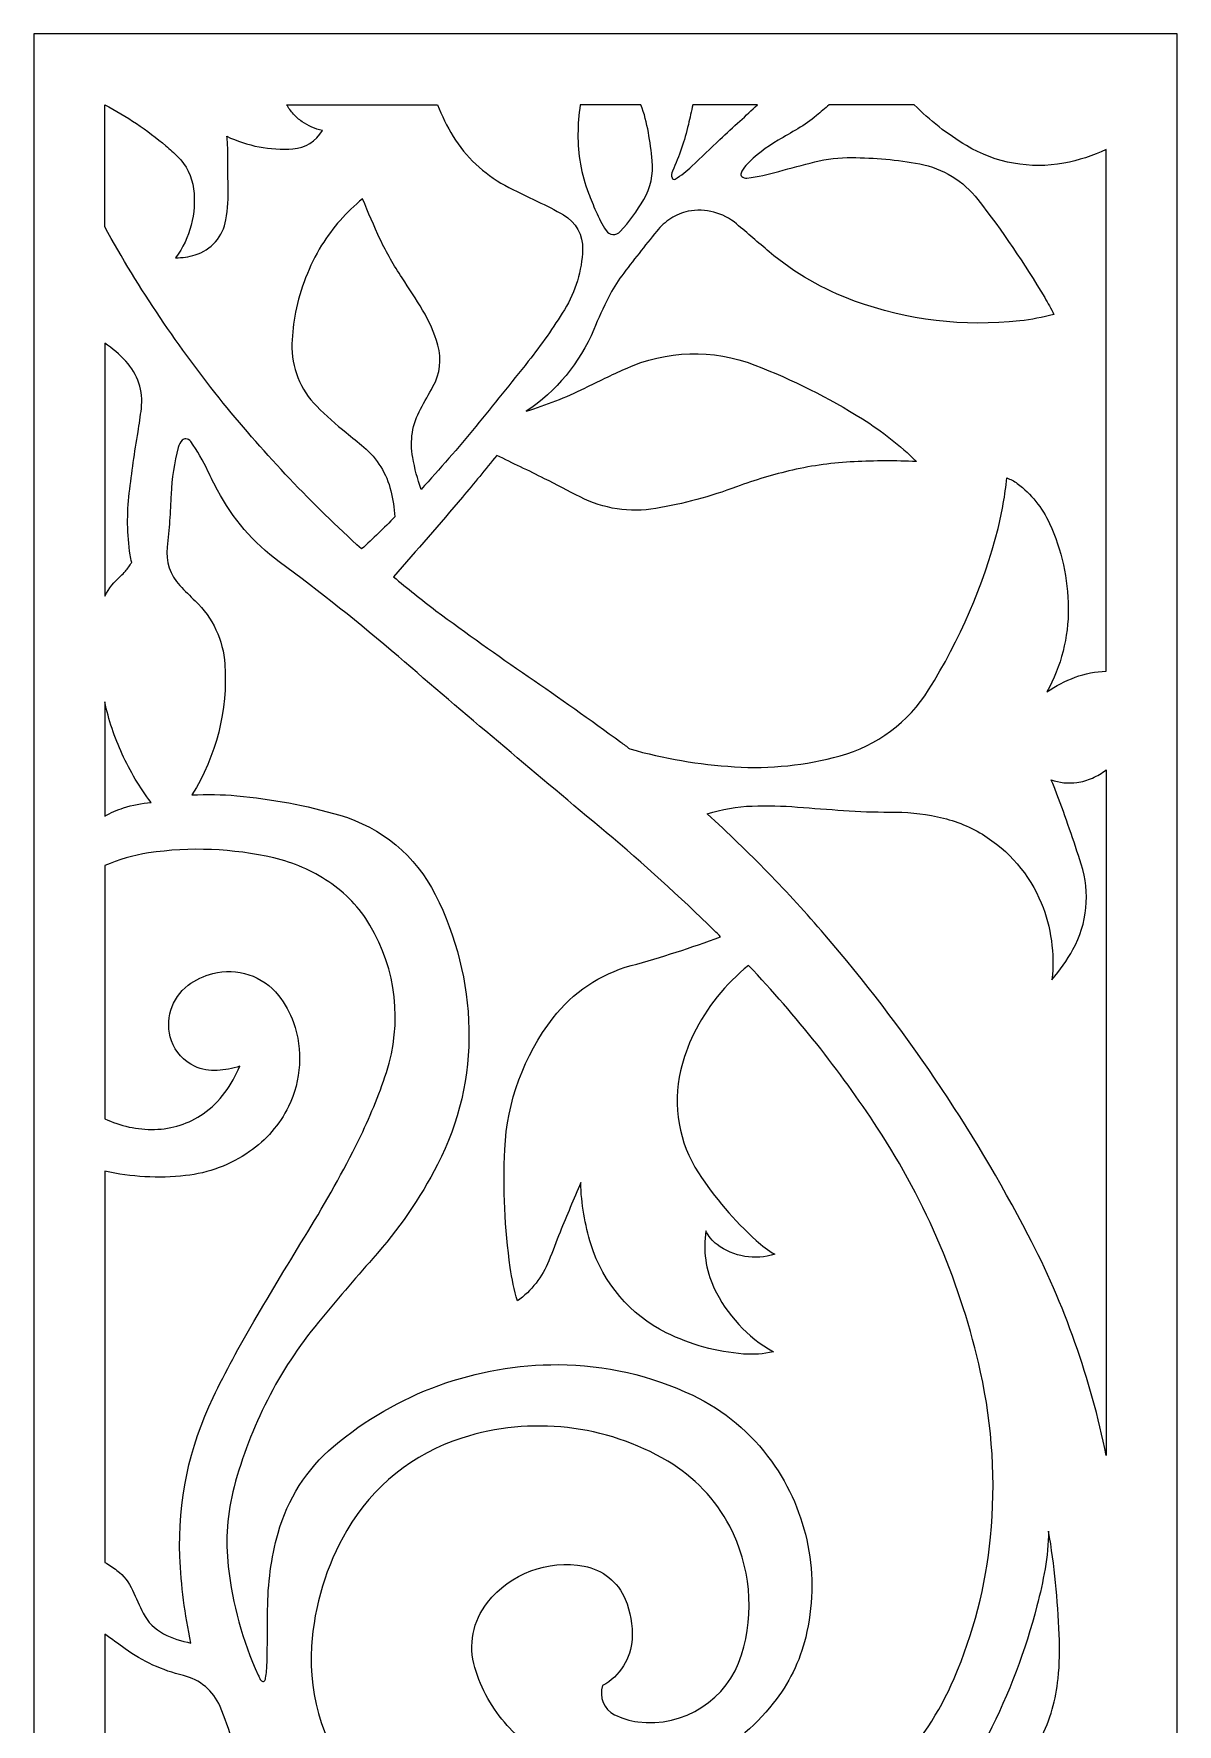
# Model space of a CAD drawing. Header units: centimetres. Extents: x 16.2 to 21.4, y -9 to 9.
# Drawn here: x 16.2 to 21.44, y 1.25 to 9 of the extents above; entities that cross this region are included whole.
import ezdxf

# ---------------------------------------------------------------- set-up
doc = ezdxf.new("R2010")
doc.units = ezdxf.units.CM
doc.header["$MEASUREMENT"] = 0
doc.layers.add('layer 1', color=7, linetype='Continuous')

msp = doc.modelspace()

# ---------------------------------------------------------------- linework, layer by layer
at = {"layer": 'layer 1', "color": 250}
for points, knots in [([(16.20135, 9.00077), (16.20135, 9.00077), (21.43971, 9.00077), (21.43971, 9.00077), (21.43971, 9.00077), (21.43971, 9.00077), (21.43971, -9.00021), (21.43971, -9.00021), (21.43971, -9.00021), (21.43971, -9.00021), (16.20134, -9.00021), (16.20134, -9.00021), (16.20134, -9.00021), (16.20134, -9.00021), (16.20134, 9.00077), (16.20134, 9.00077), (16.20134, 9.00077), (16.20134, 9.00077), (16.20135, 9.00077), (16.20135, 9.00077)], [0, 0, 0, 0, 0.1666667, 0.1666667, 0.1666667, 0.1666667, 0.3333333, 0.3333333, 0.3333333, 0.3333333, 0.5, 0.5, 0.5, 0.5, 0.6666667, 0.6666667, 0.6666667, 0.6666667, 1, 1, 1, 1]), ([(17.70294, 6.63981), (17.75507, 6.68756), (17.80596, 6.73659), (17.85565, 6.78685), (17.85565, 6.78685), (17.85304, 6.82735), (17.84683, 6.86751), (17.83709, 6.90682), (17.83709, 6.90682), (17.81778, 6.98477), (17.7744, 7.05462), (17.7131, 7.10647), (17.7131, 7.10647), (17.68651, 7.12895), (17.65965, 7.15114), (17.63249, 7.17297), (17.63249, 7.17297), (17.58544, 7.21081), (17.54041, 7.25114), (17.49754, 7.29369), (17.49754, 7.29369), (17.42158, 7.36913), (17.38043, 7.47288), (17.38398, 7.57987), (17.38398, 7.57987), (17.38559, 7.62842), (17.39118, 7.6768), (17.40066, 7.72447), (17.40066, 7.72447), (17.42218, 7.83295), (17.4625, 7.93685), (17.51974, 8.03147), (17.51974, 8.03147), (17.57013, 8.11246), (17.63371, 8.18449), (17.70779, 8.2446), (17.70779, 8.2446), (17.73291, 8.18191), (17.75987, 8.11989), (17.78859, 8.05876), (17.78859, 8.05876), (17.81735, 7.9975), (17.85069, 7.93852), (17.88839, 7.88231), (17.88839, 7.88231), (17.92087, 7.83384), (17.95226, 7.78462), (17.98253, 7.73473), (17.98253, 7.73473), (18.01289, 7.68459), (18.03643, 7.63062), (18.05247, 7.57423), (18.05247, 7.57423), (18.07067, 7.51031), (18.06255, 7.44174), (18.02997, 7.3838), (18.02997, 7.3838), (18.01083, 7.34967), (17.99182, 7.31544), (17.97295, 7.28112), (17.97295, 7.28112), (17.93576, 7.21325), (17.92316, 7.13472), (17.9373, 7.05864), (17.9373, 7.05864), (17.94651, 7.00911), (17.95923, 6.96024), (17.97532, 6.91248), (17.97532, 6.91248), (18.06179, 7.00643), (18.14552, 7.10286), (18.22636, 7.20171), (18.22636, 7.20171), (18.30721, 7.30049), (18.38727, 7.39994), (18.46662, 7.49997), (18.46662, 7.49997), (18.52643, 7.57545), (18.5817, 7.65442), (18.63218, 7.73647), (18.63218, 7.73647), (18.68345, 7.81983), (18.71226, 7.91502), (18.71572, 8.01283), (18.71572, 8.01283), (18.71803, 8.0775), (18.68452, 8.13809), (18.6285, 8.17046), (18.6285, 8.17046), (18.58977, 8.19288), (18.54996, 8.21346), (18.50931, 8.2322), (18.50931, 8.2322), (18.45862, 8.25547), (18.40867, 8.28038), (18.35953, 8.30681), (18.35953, 8.30681), (18.26221, 8.35921), (18.18042, 8.43648), (18.12254, 8.53066), (18.12254, 8.53066), (18.09428, 8.57663), (18.07045, 8.62522), (18.05141, 8.67574), (18.05141, 8.67574), (18.05141, 8.67574), (17.35959, 8.67574), (17.35959, 8.67574), (17.35959, 8.67574), (17.3687, 8.66057), (17.37919, 8.64631), (17.39093, 8.63314), (17.39093, 8.63314), (17.4027, 8.61993), (17.41589, 8.60806), (17.43033, 8.59783), (17.43033, 8.59783), (17.4584, 8.57859), (17.48994, 8.56503), (17.52325, 8.55796), (17.52325, 8.55796), (17.49531, 8.50906), (17.44477, 8.47731), (17.38859, 8.47335), (17.38859, 8.47335), (17.2842, 8.46599), (17.17965, 8.48606), (17.08539, 8.53146), (17.08539, 8.53146), (17.0886, 8.50867), (17.09016, 8.48562), (17.0899, 8.46256), (17.0899, 8.46256), (17.08931, 8.4087), (17.0899, 8.35482), (17.09162, 8.30092), (17.09162, 8.30092), (17.09331, 8.2498), (17.08986, 8.19865), (17.08135, 8.14819), (17.08135, 8.14819), (17.06854, 8.07223), (17.01387, 8.01001), (16.94026, 7.98736), (16.94026, 7.98736), (16.91133, 7.97846), (16.88119, 7.97397), (16.85093, 7.97406), (16.85093, 7.97406), (16.91787, 8.06524), (16.94731, 8.17846), (16.93317, 8.29067), (16.93317, 8.29067), (16.92612, 8.34677), (16.90043, 8.39884), (16.86015, 8.43854), (16.86015, 8.43854), (16.843, 8.45547), (16.82513, 8.4717), (16.8067, 8.48726), (16.8067, 8.48726), (16.72021, 8.55984), (16.62626, 8.62305), (16.52638, 8.67574), (16.52638, 8.67574), (16.52638, 8.67574), (16.52638, 8.11665), (16.52638, 8.11665), (16.52638, 8.11665), (16.68296, 7.83166), (16.86472, 7.56133), (17.0695, 7.30873), (17.0695, 7.30873), (17.26326, 7.06989), (17.47497, 6.84624), (17.70294, 6.63981), (17.70294, 6.63981), (17.70294, 6.63981), (17.70294, 6.63981), (17.70294, 6.63981)], [0, 0, 0, 0, 0.0217391, 0.0217391, 0.0217391, 0.0217391, 0.0434783, 0.0434783, 0.0434783, 0.0434783, 0.0652174, 0.0652174, 0.0652174, 0.0652174, 0.0869565, 0.0869565, 0.0869565, 0.0869565, 0.1086957, 0.1086957, 0.1086957, 0.1086957, 0.1304348, 0.1304348, 0.1304348, 0.1304348, 0.1521739, 0.1521739, 0.1521739, 0.1521739, 0.173913, 0.173913, 0.173913, 0.173913, 0.1956522, 0.1956522, 0.1956522, 0.1956522, 0.2173913, 0.2173913, 0.2173913, 0.2173913, 0.2391304, 0.2391304, 0.2391304, 0.2391304, 0.2608696, 0.2608696, 0.2608696, 0.2608696, 0.2826087, 0.2826087, 0.2826087, 0.2826087, 0.3043478, 0.3043478, 0.3043478, 0.3043478, 0.326087, 0.326087, 0.326087, 0.326087, 0.3478261, 0.3478261, 0.3478261, 0.3478261, 0.3695652, 0.3695652, 0.3695652, 0.3695652, 0.3913043, 0.3913043, 0.3913043, 0.3913043, 0.4130435, 0.4130435, 0.4130435, 0.4130435, 0.4347826, 0.4347826, 0.4347826, 0.4347826, 0.4565217, 0.4565217, 0.4565217, 0.4565217, 0.4782609, 0.4782609, 0.4782609, 0.4782609, 0.5, 0.5, 0.5, 0.5, 0.5217391, 0.5217391, 0.5217391, 0.5217391, 0.5434783, 0.5434783, 0.5434783, 0.5434783, 0.5652174, 0.5652174, 0.5652174, 0.5652174, 0.5869565, 0.5869565, 0.5869565, 0.5869565, 0.6086957, 0.6086957, 0.6086957, 0.6086957, 0.6304348, 0.6304348, 0.6304348, 0.6304348, 0.6521739, 0.6521739, 0.6521739, 0.6521739, 0.673913, 0.673913, 0.673913, 0.673913, 0.6956522, 0.6956522, 0.6956522, 0.6956522, 0.7173913, 0.7173913, 0.7173913, 0.7173913, 0.7391304, 0.7391304, 0.7391304, 0.7391304, 0.7608696, 0.7608696, 0.7608696, 0.7608696, 0.7826087, 0.7826087, 0.7826087, 0.7826087, 0.8043478, 0.8043478, 0.8043478, 0.8043478, 0.826087, 0.826087, 0.826087, 0.826087, 0.8478261, 0.8478261, 0.8478261, 0.8478261, 0.8695652, 0.8695652, 0.8695652, 0.8695652, 0.8913043, 0.8913043, 0.8913043, 0.8913043, 0.9130435, 0.9130435, 0.9130435, 0.9130435, 0.9347826, 0.9347826, 0.9347826, 0.9347826, 0.9565217, 0.9565217, 0.9565217, 0.9565217, 1, 1, 1, 1]), ([(20.2349, 8.67574), (20.30646, 8.60356), (20.38678, 8.54062), (20.47399, 8.48839), (20.47399, 8.48839), (20.60825, 8.408), (20.76712, 8.37936), (20.92096, 8.40796), (20.92096, 8.40796), (20.988, 8.42042), (21.0531, 8.44155), (21.11467, 8.47086), (21.11467, 8.47086), (21.11467, 8.47086), (21.11467, 6.07945), (21.11467, 6.07945), (21.11467, 6.07945), (21.06593, 6.07819), (21.01777, 6.06877), (20.97214, 6.05159), (20.97214, 6.05159), (20.92667, 6.03451), (20.88336, 6.0121), (20.84312, 5.9849), (20.84312, 5.9849), (20.9082, 6.10256), (20.94186, 6.2349), (20.94086, 6.36936), (20.94086, 6.36936), (20.93989, 6.50309), (20.91052, 6.63501), (20.85471, 6.75656), (20.85471, 6.75656), (20.82144, 6.82902), (20.77072, 6.89207), (20.70709, 6.94013), (20.70709, 6.94013), (20.69256, 6.95107), (20.67634, 6.95951), (20.65903, 6.96509), (20.65903, 6.96509), (20.65109, 6.88693), (20.63775, 6.80942), (20.61905, 6.73311), (20.61905, 6.73311), (20.55138, 6.47197), (20.44408, 6.22269), (20.30092, 5.99404), (20.30092, 5.99404), (20.20834, 5.84614), (20.06361, 5.73829), (19.89546, 5.69179), (19.89546, 5.69179), (19.738, 5.6483), (19.57432, 5.63129), (19.41127, 5.64151), (19.41127, 5.64151), (19.24888, 5.65168), (19.08799, 5.67916), (18.93143, 5.72357), (18.93143, 5.72357), (18.91781, 5.73409), (18.90416, 5.74454), (18.89039, 5.75493), (18.89039, 5.75493), (18.75072, 5.85712), (18.60947, 5.95727), (18.46682, 6.05529), (18.46682, 6.05529), (18.32402, 6.15339), (18.18287, 6.25392), (18.04354, 6.3569), (18.04354, 6.3569), (17.97738, 6.40735), (17.91246, 6.45939), (17.84874, 6.51285), (17.84874, 6.51285), (17.95569, 6.63307), (18.06107, 6.75465), (18.16492, 6.87753), (18.16492, 6.87753), (18.2181, 6.94065), (18.27053, 7.00436), (18.32233, 7.0686), (18.32233, 7.0686), (18.35872, 7.05063), (18.39518, 7.03299), (18.43178, 7.01557), (18.43178, 7.01557), (18.46862, 6.99806), (18.50522, 6.98012), (18.54156, 6.96177), (18.54156, 6.96177), (18.59584, 6.93384), (18.65015, 6.90595), (18.70448, 6.87816), (18.70448, 6.87816), (18.81122, 6.82364), (18.93264, 6.80507), (19.05077, 6.82527), (19.05077, 6.82527), (19.17707, 6.84684), (19.30107, 6.88014), (19.42124, 6.92471), (19.42124, 6.92471), (19.50479, 6.95571), (19.59032, 6.98126), (19.67718, 7.00116), (19.67718, 7.00116), (19.77004, 7.02242), (19.86461, 7.03537), (19.95974, 7.03986), (19.95974, 7.03986), (20.05478, 7.04438), (20.14995, 7.04457), (20.24496, 7.04054), (20.24496, 7.04054), (20.16996, 7.11439), (20.08713, 7.17981), (19.99784, 7.2356), (19.99784, 7.2356), (19.84167, 7.33319), (19.67672, 7.41583), (19.50509, 7.48254), (19.50509, 7.48254), (19.313, 7.55717), (19.09914, 7.55117), (18.91166, 7.46583), (18.91166, 7.46583), (18.84905, 7.43736), (18.78698, 7.40771), (18.72547, 7.37695), (18.72547, 7.37695), (18.68242, 7.35539), (18.63835, 7.33598), (18.59339, 7.31876), (18.59339, 7.31876), (18.54846, 7.30155), (18.50307, 7.28562), (18.45721, 7.27097), (18.45721, 7.27097), (18.59509, 7.36243), (18.70272, 7.4926), (18.76662, 7.64522), (18.76662, 7.64522), (18.78785, 7.69595), (18.81075, 7.746), (18.83521, 7.7953), (18.83521, 7.7953), (18.852, 7.82919), (18.87192, 7.86137), (18.89469, 7.89155), (18.89469, 7.89155), (18.94697, 7.96076), (19.00053, 8.029), (19.05534, 8.09622), (19.05534, 8.09622), (19.07364, 8.1187), (19.09531, 8.1382), (19.11953, 8.15412), (19.11953, 8.15412), (19.14383, 8.17006), (19.17087, 8.18133), (19.19933, 8.18737), (19.19933, 8.18737), (19.27819, 8.20275), (19.35983, 8.18133), (19.42104, 8.12926), (19.42104, 8.12926), (19.47087, 8.08684), (19.52067, 8.04439), (19.57039, 8.00187), (19.57039, 8.00187), (19.6866, 7.90425), (19.819, 7.82783), (19.96169, 7.77604), (19.96169, 7.77604), (20.20373, 7.68821), (20.46255, 7.65707), (20.71851, 7.68501), (20.71851, 7.68501), (20.77127, 7.6908), (20.82349, 7.70087), (20.87463, 7.71511), (20.87463, 7.71511), (20.86159, 7.74115), (20.84757, 7.76666), (20.83272, 7.79167), (20.83272, 7.79167), (20.73981, 7.94753), (20.63766, 8.09768), (20.52675, 8.24126), (20.52675, 8.24126), (20.46085, 8.32657), (20.36591, 8.38458), (20.2599, 8.40424), (20.2599, 8.40424), (20.15722, 8.42334), (20.05306, 8.43314), (19.94859, 8.43362), (19.94859, 8.43362), (19.89148, 8.4339), (19.8346, 8.42714), (19.77915, 8.41357), (19.77915, 8.41357), (19.72392, 8.40006), (19.66892, 8.38544), (19.61424, 8.36976), (19.61424, 8.36976), (19.56652, 8.35608), (19.5179, 8.34585), (19.46876, 8.33906), (19.46876, 8.33906), (19.45999, 8.33788), (19.45115, 8.34086), (19.44492, 8.34711), (19.44492, 8.34711), (19.44115, 8.35094), (19.43987, 8.35656), (19.44158, 8.36164), (19.44158, 8.36164), (19.44625, 8.37521), (19.45383, 8.38758), (19.46385, 8.39788), (19.46385, 8.39788), (19.50755, 8.44284), (19.55722, 8.48158), (19.61148, 8.51302), (19.61148, 8.51302), (19.64166, 8.5305), (19.67177, 8.54807), (19.70186, 8.56571), (19.70186, 8.56571), (19.73198, 8.58342), (19.76061, 8.60356), (19.78741, 8.62596), (19.78741, 8.62596), (19.80695, 8.64229), (19.8263, 8.65889), (19.84539, 8.67574), (19.84539, 8.67574), (19.84539, 8.67574), (20.2349, 8.67574), (20.2349, 8.67574)], [0, 0, 0, 0, 0.016129, 0.016129, 0.016129, 0.016129, 0.0322581, 0.0322581, 0.0322581, 0.0322581, 0.0483871, 0.0483871, 0.0483871, 0.0483871, 0.0645161, 0.0645161, 0.0645161, 0.0645161, 0.0806452, 0.0806452, 0.0806452, 0.0806452, 0.0967742, 0.0967742, 0.0967742, 0.0967742, 0.1129032, 0.1129032, 0.1129032, 0.1129032, 0.1290323, 0.1290323, 0.1290323, 0.1290323, 0.1451613, 0.1451613, 0.1451613, 0.1451613, 0.1612903, 0.1612903, 0.1612903, 0.1612903, 0.1774194, 0.1774194, 0.1774194, 0.1774194, 0.1935484, 0.1935484, 0.1935484, 0.1935484, 0.2096774, 0.2096774, 0.2096774, 0.2096774, 0.2258065, 0.2258065, 0.2258065, 0.2258065, 0.2419355, 0.2419355, 0.2419355, 0.2419355, 0.2580645, 0.2580645, 0.2580645, 0.2580645, 0.2741935, 0.2741935, 0.2741935, 0.2741935, 0.2903226, 0.2903226, 0.2903226, 0.2903226, 0.3064516, 0.3064516, 0.3064516, 0.3064516, 0.3225806, 0.3225806, 0.3225806, 0.3225806, 0.3387097, 0.3387097, 0.3387097, 0.3387097, 0.3548387, 0.3548387, 0.3548387, 0.3548387, 0.3709677, 0.3709677, 0.3709677, 0.3709677, 0.3870968, 0.3870968, 0.3870968, 0.3870968, 0.4032258, 0.4032258, 0.4032258, 0.4032258, 0.4193548, 0.4193548, 0.4193548, 0.4193548, 0.4354839, 0.4354839, 0.4354839, 0.4354839, 0.4516129, 0.4516129, 0.4516129, 0.4516129, 0.4677419, 0.4677419, 0.4677419, 0.4677419, 0.483871, 0.483871, 0.483871, 0.483871, 0.5, 0.5, 0.5, 0.5, 0.516129, 0.516129, 0.516129, 0.516129, 0.5322581, 0.5322581, 0.5322581, 0.5322581, 0.5483871, 0.5483871, 0.5483871, 0.5483871, 0.5645161, 0.5645161, 0.5645161, 0.5645161, 0.5806452, 0.5806452, 0.5806452, 0.5806452, 0.5967742, 0.5967742, 0.5967742, 0.5967742, 0.6129032, 0.6129032, 0.6129032, 0.6129032, 0.6290323, 0.6290323, 0.6290323, 0.6290323, 0.6451613, 0.6451613, 0.6451613, 0.6451613, 0.6612903, 0.6612903, 0.6612903, 0.6612903, 0.6774194, 0.6774194, 0.6774194, 0.6774194, 0.6935484, 0.6935484, 0.6935484, 0.6935484, 0.7096774, 0.7096774, 0.7096774, 0.7096774, 0.7258065, 0.7258065, 0.7258065, 0.7258065, 0.7419355, 0.7419355, 0.7419355, 0.7419355, 0.7580645, 0.7580645, 0.7580645, 0.7580645, 0.7741935, 0.7741935, 0.7741935, 0.7741935, 0.7903226, 0.7903226, 0.7903226, 0.7903226, 0.8064516, 0.8064516, 0.8064516, 0.8064516, 0.8225806, 0.8225806, 0.8225806, 0.8225806, 0.8387097, 0.8387097, 0.8387097, 0.8387097, 0.8548387, 0.8548387, 0.8548387, 0.8548387, 0.8709677, 0.8709677, 0.8709677, 0.8709677, 0.8870968, 0.8870968, 0.8870968, 0.8870968, 0.9032258, 0.9032258, 0.9032258, 0.9032258, 0.9193548, 0.9193548, 0.9193548, 0.9193548, 0.9354839, 0.9354839, 0.9354839, 0.9354839, 0.9516129, 0.9516129, 0.9516129, 0.9516129, 0.9677419, 0.9677419, 0.9677419, 0.9677419, 1, 1, 1, 1]), ([(18.70501, 8.67574), (18.70501, 8.67574), (18.98313, 8.67574), (18.98313, 8.67574), (18.98313, 8.67574), (18.99812, 8.63458), (19.00947, 8.59219), (19.01702, 8.54906), (19.01702, 8.54906), (19.02455, 8.506), (19.03042, 8.46265), (19.03463, 8.41912), (19.03463, 8.41912), (19.0406, 8.35725), (19.02693, 8.29505), (18.9956, 8.24136), (18.9956, 8.24136), (18.96495, 8.18882), (18.92898, 8.13958), (18.88824, 8.09439), (18.88824, 8.09439), (18.87966, 8.08491), (18.86715, 8.0799), (18.85439, 8.08093), (18.85439, 8.08093), (18.84163, 8.08195), (18.83003, 8.08894), (18.82306, 8.09972), (18.82306, 8.09972), (18.80519, 8.12756), (18.78965, 8.15682), (18.7766, 8.18721), (18.7766, 8.18721), (18.76472, 8.21496), (18.75346, 8.24284), (18.74272, 8.27099), (18.74272, 8.27099), (18.70988, 8.3573), (18.69341, 8.44901), (18.69426, 8.54133), (18.69426, 8.54133), (18.69467, 8.5863), (18.69825, 8.63125), (18.70501, 8.67574)], [0, 0, 0, 0, 0.0833333, 0.0833333, 0.0833333, 0.0833333, 0.1666667, 0.1666667, 0.1666667, 0.1666667, 0.25, 0.25, 0.25, 0.25, 0.3333333, 0.3333333, 0.3333333, 0.3333333, 0.4166667, 0.4166667, 0.4166667, 0.4166667, 0.5, 0.5, 0.5, 0.5, 0.5833333, 0.5833333, 0.5833333, 0.5833333, 0.6666667, 0.6666667, 0.6666667, 0.6666667, 0.75, 0.75, 0.75, 0.75, 0.8333333, 0.8333333, 0.8333333, 0.8333333, 1, 1, 1, 1]), ([(19.22064, 8.67574), (19.22064, 8.67574), (19.5168, 8.67574), (19.5168, 8.67574), (19.5168, 8.67574), (19.49051, 8.65036), (19.46379, 8.62549), (19.43667, 8.60108), (19.43667, 8.60108), (19.40575, 8.5733), (19.3751, 8.54515), (19.34479, 8.51673), (19.34479, 8.51673), (19.30182, 8.47577), (19.259, 8.43469), (19.21626, 8.39352), (19.21626, 8.39352), (19.19295, 8.37102), (19.16706, 8.35132), (19.13916, 8.33481), (19.13916, 8.33481), (19.13667, 8.33336), (19.13365, 8.33308), (19.13094, 8.33408), (19.13094, 8.33408), (19.12823, 8.33512), (19.1261, 8.33731), (19.12521, 8.34008), (19.12521, 8.34008), (19.12182, 8.35037), (19.12243, 8.36154), (19.12698, 8.37138), (19.12698, 8.37138), (19.15867, 8.44004), (19.18317, 8.51181), (19.20012, 8.58552), (19.20012, 8.58552), (19.20704, 8.61557), (19.2139, 8.64564), (19.22064, 8.67574), (19.22064, 8.67574), (19.22064, 8.67574), (19.22064, 8.67574), (19.22064, 8.67574)], [0, 0, 0, 0, 0.0833333, 0.0833333, 0.0833333, 0.0833333, 0.1666667, 0.1666667, 0.1666667, 0.1666667, 0.25, 0.25, 0.25, 0.25, 0.3333333, 0.3333333, 0.3333333, 0.3333333, 0.4166667, 0.4166667, 0.4166667, 0.4166667, 0.5, 0.5, 0.5, 0.5, 0.5833333, 0.5833333, 0.5833333, 0.5833333, 0.6666667, 0.6666667, 0.6666667, 0.6666667, 0.75, 0.75, 0.75, 0.75, 0.8333333, 0.8333333, 0.8333333, 0.8333333, 1, 1, 1, 1]), ([(16.52638, 6.4236), (16.52638, 6.4236), (16.52638, 7.58314), (16.52638, 7.58314), (16.52638, 7.58314), (16.56165, 7.55921), (16.59407, 7.53133), (16.62304, 7.50008), (16.62304, 7.50008), (16.67709, 7.44178), (16.70303, 7.36271), (16.69404, 7.28373), (16.69404, 7.28373), (16.68993, 7.24786), (16.68489, 7.21219), (16.67884, 7.17662), (16.67884, 7.17662), (16.66303, 7.08348), (16.64964, 6.98997), (16.63864, 6.89613), (16.63864, 6.89613), (16.62761, 6.80194), (16.62886, 6.70673), (16.64234, 6.61283), (16.64234, 6.61283), (16.64398, 6.60116), (16.64647, 6.58959), (16.64979, 6.57824), (16.64979, 6.57824), (16.64125, 6.56388), (16.63158, 6.55024), (16.6208, 6.53752), (16.6208, 6.53752), (16.61415, 6.53001), (16.60703, 6.52289), (16.59948, 6.51624), (16.59948, 6.51624), (16.56975, 6.48998), (16.54499, 6.45859), (16.52638, 6.4236)], [0, 0, 0, 0, 0.0909091, 0.0909091, 0.0909091, 0.0909091, 0.1818182, 0.1818182, 0.1818182, 0.1818182, 0.2727273, 0.2727273, 0.2727273, 0.2727273, 0.3636364, 0.3636364, 0.3636364, 0.3636364, 0.4545455, 0.4545455, 0.4545455, 0.4545455, 0.5454545, 0.5454545, 0.5454545, 0.5454545, 0.6363636, 0.6363636, 0.6363636, 0.6363636, 0.7272727, 0.7272727, 0.7272727, 0.7272727, 0.8181818, 0.8181818, 0.8181818, 0.8181818, 1, 1, 1, 1]), ([(19.34795, 4.86233), (19.21327, 4.81227), (19.07645, 4.76825), (18.93781, 4.73044), (18.93781, 4.73044), (18.79551, 4.69168), (18.66988, 4.60744), (18.58, 4.49049), (18.58, 4.49049), (18.44649, 4.31684), (18.36934, 4.10664), (18.35888, 3.8878), (18.35888, 3.8878), (18.35019, 3.70707), (18.35873, 3.52592), (18.38442, 3.34678), (18.38442, 3.34678), (18.39184, 3.295), (18.40263, 3.24378), (18.41673, 3.19341), (18.41673, 3.19341), (18.48164, 3.23965), (18.53176, 3.30368), (18.56103, 3.3778), (18.56103, 3.3778), (18.57824, 3.42138), (18.5953, 3.465), (18.6122, 3.5087), (18.6122, 3.5087), (18.62745, 3.54684), (18.64316, 3.58475), (18.65935, 3.62248), (18.65935, 3.62248), (18.67549, 3.66009), (18.69128, 3.69781), (18.70676, 3.7357), (18.70676, 3.7357), (18.70956, 3.63908), (18.72564, 3.54339), (18.75457, 3.45119), (18.75457, 3.45119), (18.80973, 3.27547), (18.93395, 3.12987), (19.09883, 3.04786), (19.09883, 3.04786), (19.20949, 2.99281), (19.32971, 2.95967), (19.45296, 2.95033), (19.45296, 2.95033), (19.49869, 2.94684), (19.54472, 2.95021), (19.58951, 2.96023), (19.58951, 2.96023), (19.47062, 3.02773), (19.37565, 3.13051), (19.31762, 3.25429), (19.31762, 3.25429), (19.27957, 3.33557), (19.26664, 3.42639), (19.28058, 3.51507), (19.28058, 3.51507), (19.29206, 3.49022), (19.30955, 3.46862), (19.33141, 3.45216), (19.33141, 3.45216), (19.40711, 3.3952), (19.50571, 3.37862), (19.59584, 3.40782), (19.59584, 3.40782), (19.56538, 3.4256), (19.53691, 3.44655), (19.51086, 3.4703), (19.51086, 3.4703), (19.41, 3.5622), (19.32122, 3.66666), (19.24666, 3.78095), (19.24666, 3.78095), (19.15657, 3.91909), (19.12701, 4.08822), (19.16484, 4.24871), (19.16484, 4.24871), (19.17849, 4.30664), (19.19828, 4.36296), (19.22386, 4.41666), (19.22386, 4.41666), (19.28354, 4.53893), (19.36974, 4.64635), (19.47615, 4.73112), (19.47615, 4.73112), (19.69474, 4.50068), (19.8925, 4.25122), (20.0669, 3.9858), (20.0669, 3.9858), (20.29086, 3.64498), (20.45085, 3.26605), (20.53887, 2.86783), (20.53887, 2.86783), (20.59372, 2.61978), (20.60912, 2.36453), (20.58462, 2.11163), (20.58462, 2.11163), (20.5629, 1.88806), (20.50651, 1.6692), (20.41755, 1.46293), (20.41755, 1.46293), (20.28365, 1.15246), (20.04608, 0.8978), (19.74572, 0.74259), (19.74572, 0.74259), (19.3998, 0.56383), (19.01291, 0.47866), (18.62389, 0.49549), (18.62389, 0.49549), (18.26262, 0.51112), (17.92412, 0.67737), (17.6907, 0.95357), (17.6907, 0.95357), (17.53621, 1.13638), (17.45851, 1.37207), (17.47381, 1.61093), (17.47381, 1.61093), (17.4858, 1.79797), (17.5411, 1.97977), (17.63528, 2.14181), (17.63528, 2.14181), (17.75247, 2.34342), (17.94053, 2.49444), (18.1627, 2.56537), (18.1627, 2.56537), (18.47791, 2.66607), (18.82134, 2.62723), (19.10622, 2.45894), (19.10622, 2.45894), (19.22656, 2.38779), (19.32474, 2.28445), (19.3896, 2.16063), (19.3896, 2.16063), (19.48464, 1.97912), (19.50413, 1.76727), (19.44394, 1.57142), (19.44394, 1.57142), (19.38123, 1.36704), (19.18006, 1.23754), (18.96795, 1.26455), (18.96795, 1.26455), (18.93103, 1.26968), (18.89517, 1.28077), (18.8618, 1.29742), (18.8618, 1.29742), (18.81288, 1.32181), (18.78965, 1.37881), (18.80748, 1.4305), (18.80748, 1.4305), (18.88619, 1.47427), (18.93703, 1.55519), (18.94218, 1.64508), (18.94218, 1.64508), (18.94577, 1.7071), (18.93512, 1.76906), (18.91105, 1.82632), (18.91105, 1.82632), (18.87783, 1.90527), (18.80723, 1.96218), (18.72299, 1.97783), (18.72299, 1.97783), (18.55567, 2.00882), (18.38506, 1.94488), (18.2795, 1.81138), (18.2795, 1.81138), (18.21289, 1.72717), (18.19136, 1.61596), (18.22178, 1.51299), (18.22178, 1.51299), (18.25084, 1.41461), (18.30162, 1.32406), (18.3704, 1.24794), (18.3704, 1.24794), (18.54482, 1.05499), (18.80584, 0.96515), (19.06202, 1.01007), (19.06202, 1.01007), (19.13212, 1.02326), (19.19981, 1.04682), (19.26298, 1.07992), (19.26298, 1.07992), (19.38933, 1.14625), (19.50045, 1.23809), (19.58935, 1.3497), (19.58935, 1.3497), (19.66008, 1.43856), (19.71067, 1.54169), (19.73762, 1.65204), (19.73762, 1.65204), (19.80568, 1.93101), (19.7486, 2.22558), (19.5811, 2.45884), (19.5811, 2.45884), (19.4882, 2.58835), (19.36412, 2.69229), (19.22027, 2.76102), (19.22027, 2.76102), (19.02827, 2.85272), (18.81844, 2.90072), (18.60567, 2.90155), (18.60567, 2.90155), (18.22835, 2.90301), (17.86301, 2.7703), (17.57471, 2.52684), (17.57471, 2.52684), (17.45179, 2.42304), (17.36318, 2.28456), (17.32049, 2.12941), (17.32049, 2.12941), (17.2889, 2.01486), (17.27282, 1.8966), (17.27259, 1.77773), (17.27259, 1.77773), (17.27243, 1.69708), (17.27151, 1.6164), (17.2699, 1.53572), (17.2699, 1.53572), (17.26944, 1.51188), (17.26722, 1.48805), (17.26329, 1.46452), (17.26329, 1.46452), (17.26243, 1.45948), (17.26021, 1.45475), (17.25689, 1.45092), (17.25689, 1.45092), (17.25534, 1.44908), (17.25279, 1.44842), (17.25055, 1.44917), (17.25055, 1.44917), (17.24563, 1.45083), (17.24153, 1.4543), (17.23909, 1.45886), (17.23909, 1.45886), (17.23562, 1.46542), (17.23227, 1.47214), (17.2292, 1.47889), (17.2292, 1.47889), (17.15736, 1.63646), (17.11106, 1.80452), (17.09198, 1.97663), (17.09198, 1.97663), (17.07848, 2.09876), (17.08762, 2.22236), (17.11899, 2.34115), (17.11899, 2.34115), (17.19202, 2.61764), (17.32385, 2.87527), (17.5053, 3.09624), (17.5053, 3.09624), (17.58658, 3.19517), (17.66983, 3.29244), (17.755, 3.38808), (17.755, 3.38808), (17.87142, 3.5188), (17.97099, 3.66359), (18.05132, 3.81911), (18.05132, 3.81911), (18.1502, 4.01058), (18.19955, 4.22366), (18.19488, 4.43907), (18.19488, 4.43907), (18.19021, 4.65383), (18.1375, 4.86475), (18.04058, 5.05646), (18.04058, 5.05646), (17.95128, 5.23302), (17.79288, 5.36454), (17.60289, 5.41974), (17.60289, 5.41974), (17.44901, 5.46446), (17.29126, 5.49429), (17.1317, 5.50882), (17.1317, 5.50882), (17.06324, 5.51503), (16.99443, 5.51622), (16.92579, 5.51228), (16.92579, 5.51228), (17.03756, 5.69134), (17.09031, 5.90084), (17.07649, 6.11151), (17.07649, 6.11151), (17.06925, 6.22177), (17.02091, 6.32521), (16.94092, 6.40148), (16.94092, 6.40148), (16.91672, 6.42455), (16.89318, 6.4483), (16.87029, 6.47268), (16.87029, 6.47268), (16.8261, 6.5198), (16.80494, 6.58407), (16.81249, 6.64822), (16.81249, 6.64822), (16.81718, 6.68849), (16.82089, 6.72884), (16.82351, 6.76934), (16.82351, 6.76934), (16.82614, 6.80977), (16.82835, 6.85022), (16.83017, 6.89073), (16.83017, 6.89073), (16.83344, 6.96321), (16.84458, 7.03512), (16.86332, 7.10522), (16.86332, 7.10522), (16.86661, 7.11752), (16.87276, 7.12885), (16.88129, 7.13828), (16.88129, 7.13828), (16.88559, 7.14302), (16.89183, 7.1455), (16.89823, 7.14499), (16.89823, 7.14499), (16.90713, 7.14431), (16.91534, 7.13966), (16.92047, 7.13233), (16.92047, 7.13233), (16.9505, 7.08943), (16.97682, 7.04398), (16.99911, 6.99655), (16.99911, 6.99655), (17.01293, 6.96703), (17.02749, 6.93786), (17.04277, 6.90904), (17.04277, 6.90904), (17.11115, 6.78002), (17.20762, 6.66807), (17.32518, 6.58145), (17.32518, 6.58145), (17.51264, 6.44332), (17.69491, 6.29821), (17.87151, 6.1465), (17.87151, 6.1465), (18.17635, 5.88463), (18.48309, 5.62501), (18.79176, 5.36772), (18.79176, 5.36772), (18.96318, 5.22485), (19.12908, 5.07553), (19.28917, 4.92008), (19.28917, 4.92008), (19.30886, 4.90096), (19.32843, 4.88169), (19.34795, 4.86233)], [0, 0, 0, 0, 0.0113636, 0.0113636, 0.0113636, 0.0113636, 0.0227273, 0.0227273, 0.0227273, 0.0227273, 0.0340909, 0.0340909, 0.0340909, 0.0340909, 0.0454545, 0.0454545, 0.0454545, 0.0454545, 0.0568182, 0.0568182, 0.0568182, 0.0568182, 0.0681818, 0.0681818, 0.0681818, 0.0681818, 0.0795455, 0.0795455, 0.0795455, 0.0795455, 0.0909091, 0.0909091, 0.0909091, 0.0909091, 0.1022727, 0.1022727, 0.1022727, 0.1022727, 0.1136364, 0.1136364, 0.1136364, 0.1136364, 0.125, 0.125, 0.125, 0.125, 0.1363636, 0.1363636, 0.1363636, 0.1363636, 0.1477273, 0.1477273, 0.1477273, 0.1477273, 0.1590909, 0.1590909, 0.1590909, 0.1590909, 0.1704545, 0.1704545, 0.1704545, 0.1704545, 0.1818182, 0.1818182, 0.1818182, 0.1818182, 0.1931818, 0.1931818, 0.1931818, 0.1931818, 0.2045455, 0.2045455, 0.2045455, 0.2045455, 0.2159091, 0.2159091, 0.2159091, 0.2159091, 0.2272727, 0.2272727, 0.2272727, 0.2272727, 0.2386364, 0.2386364, 0.2386364, 0.2386364, 0.25, 0.25, 0.25, 0.25, 0.2613636, 0.2613636, 0.2613636, 0.2613636, 0.2727273, 0.2727273, 0.2727273, 0.2727273, 0.2840909, 0.2840909, 0.2840909, 0.2840909, 0.2954545, 0.2954545, 0.2954545, 0.2954545, 0.3068182, 0.3068182, 0.3068182, 0.3068182, 0.3181818, 0.3181818, 0.3181818, 0.3181818, 0.3295455, 0.3295455, 0.3295455, 0.3295455, 0.3409091, 0.3409091, 0.3409091, 0.3409091, 0.3522727, 0.3522727, 0.3522727, 0.3522727, 0.3636364, 0.3636364, 0.3636364, 0.3636364, 0.375, 0.375, 0.375, 0.375, 0.3863636, 0.3863636, 0.3863636, 0.3863636, 0.3977273, 0.3977273, 0.3977273, 0.3977273, 0.4090909, 0.4090909, 0.4090909, 0.4090909, 0.4204545, 0.4204545, 0.4204545, 0.4204545, 0.4318182, 0.4318182, 0.4318182, 0.4318182, 0.4431818, 0.4431818, 0.4431818, 0.4431818, 0.4545455, 0.4545455, 0.4545455, 0.4545455, 0.4659091, 0.4659091, 0.4659091, 0.4659091, 0.4772727, 0.4772727, 0.4772727, 0.4772727, 0.4886364, 0.4886364, 0.4886364, 0.4886364, 0.5, 0.5, 0.5, 0.5, 0.5113636, 0.5113636, 0.5113636, 0.5113636, 0.5227273, 0.5227273, 0.5227273, 0.5227273, 0.5340909, 0.5340909, 0.5340909, 0.5340909, 0.5454545, 0.5454545, 0.5454545, 0.5454545, 0.5568182, 0.5568182, 0.5568182, 0.5568182, 0.5681818, 0.5681818, 0.5681818, 0.5681818, 0.5795455, 0.5795455, 0.5795455, 0.5795455, 0.5909091, 0.5909091, 0.5909091, 0.5909091, 0.6022727, 0.6022727, 0.6022727, 0.6022727, 0.6136364, 0.6136364, 0.6136364, 0.6136364, 0.625, 0.625, 0.625, 0.625, 0.6363636, 0.6363636, 0.6363636, 0.6363636, 0.6477273, 0.6477273, 0.6477273, 0.6477273, 0.6590909, 0.6590909, 0.6590909, 0.6590909, 0.6704545, 0.6704545, 0.6704545, 0.6704545, 0.6818182, 0.6818182, 0.6818182, 0.6818182, 0.6931818, 0.6931818, 0.6931818, 0.6931818, 0.7045455, 0.7045455, 0.7045455, 0.7045455, 0.7159091, 0.7159091, 0.7159091, 0.7159091, 0.7272727, 0.7272727, 0.7272727, 0.7272727, 0.7386364, 0.7386364, 0.7386364, 0.7386364, 0.75, 0.75, 0.75, 0.75, 0.7613636, 0.7613636, 0.7613636, 0.7613636, 0.7727273, 0.7727273, 0.7727273, 0.7727273, 0.7840909, 0.7840909, 0.7840909, 0.7840909, 0.7954545, 0.7954545, 0.7954545, 0.7954545, 0.8068182, 0.8068182, 0.8068182, 0.8068182, 0.8181818, 0.8181818, 0.8181818, 0.8181818, 0.8295455, 0.8295455, 0.8295455, 0.8295455, 0.8409091, 0.8409091, 0.8409091, 0.8409091, 0.8522727, 0.8522727, 0.8522727, 0.8522727, 0.8636364, 0.8636364, 0.8636364, 0.8636364, 0.875, 0.875, 0.875, 0.875, 0.8863636, 0.8863636, 0.8863636, 0.8863636, 0.8977273, 0.8977273, 0.8977273, 0.8977273, 0.9090909, 0.9090909, 0.9090909, 0.9090909, 0.9204545, 0.9204545, 0.9204545, 0.9204545, 0.9318182, 0.9318182, 0.9318182, 0.9318182, 0.9431818, 0.9431818, 0.9431818, 0.9431818, 0.9545455, 0.9545455, 0.9545455, 0.9545455, 0.9659091, 0.9659091, 0.9659091, 0.9659091, 0.9772727, 0.9772727, 0.9772727, 0.9772727, 1, 1, 1, 1]), ([(16.52638, 5.93974), (16.54417, 5.85704), (16.57087, 5.7765), (16.60599, 5.69949), (16.60599, 5.69949), (16.64221, 5.62124), (16.68668, 5.5471), (16.73869, 5.47829), (16.73869, 5.47829), (16.69577, 5.47438), (16.65342, 5.46593), (16.61231, 5.45296), (16.61231, 5.45296), (16.58247, 5.44327), (16.55369, 5.43056), (16.52638, 5.4151), (16.52638, 5.4151), (16.52638, 5.4151), (16.52638, 5.93974), (16.52638, 5.93974)], [0, 0, 0, 0, 0.1666667, 0.1666667, 0.1666667, 0.1666667, 0.3333333, 0.3333333, 0.3333333, 0.3333333, 0.5, 0.5, 0.5, 0.5, 0.6666667, 0.6666667, 0.6666667, 0.6666667, 1, 1, 1, 1]), ([(21.11467, 5.62693), (21.09483, 5.61241), (21.07358, 5.59997), (21.05122, 5.58981), (21.05122, 5.58981), (21.02878, 5.57956), (21.00496, 5.57266), (20.98058, 5.56932), (20.98058, 5.56932), (20.94065, 5.56437), (20.90009, 5.56858), (20.86205, 5.58163), (20.86205, 5.58163), (20.8719, 5.56033), (20.88094, 5.53866), (20.88906, 5.51669), (20.88906, 5.51669), (20.92851, 5.41017), (20.96558, 5.3028), (21.00015, 5.1946), (21.00015, 5.1946), (21.04175, 5.06456), (21.02801, 4.92305), (20.96223, 4.80343), (20.96223, 4.80343), (20.93521, 4.75424), (20.90293, 4.70803), (20.86612, 4.66565), (20.86612, 4.66565), (20.87889, 4.78516), (20.86205, 4.9059), (20.81704, 5.01732), (20.81704, 5.01732), (20.76254, 5.14811), (20.66811, 5.25829), (20.5472, 5.33218), (20.5472, 5.33218), (20.48364, 5.37022), (20.4142, 5.39728), (20.34173, 5.41239), (20.34173, 5.41239), (20.26955, 5.42738), (20.19598, 5.43474), (20.12227, 5.43429), (20.12227, 5.43429), (20.05187, 5.4339), (19.98152, 5.43622), (19.91131, 5.4412), (19.91131, 5.4412), (19.84115, 5.44625), (19.771, 5.45156), (19.70085, 5.45717), (19.70085, 5.45717), (19.63142, 5.46274), (19.56175, 5.46428), (19.49212, 5.4618), (19.49212, 5.4618), (19.42225, 5.45934), (19.35305, 5.44731), (19.28646, 5.42598), (19.28646, 5.42598), (19.47732, 5.25262), (19.65731, 5.06756), (19.82538, 4.87199), (19.82538, 4.87199), (20.18763, 4.45043), (20.50034, 3.98855), (20.75726, 3.49565), (20.75726, 3.49565), (20.92326, 3.17723), (21.04357, 2.83691), (21.11467, 2.48489), (21.11467, 2.48489), (21.11467, 2.48489), (21.11467, 5.62693), (21.11467, 5.62693)], [0, 0, 0, 0, 0.05, 0.05, 0.05, 0.05, 0.1, 0.1, 0.1, 0.1, 0.15, 0.15, 0.15, 0.15, 0.2, 0.2, 0.2, 0.2, 0.25, 0.25, 0.25, 0.25, 0.3, 0.3, 0.3, 0.3, 0.35, 0.35, 0.35, 0.35, 0.4, 0.4, 0.4, 0.4, 0.45, 0.45, 0.45, 0.45, 0.5, 0.5, 0.5, 0.5, 0.55, 0.55, 0.55, 0.55, 0.6, 0.6, 0.6, 0.6, 0.65, 0.65, 0.65, 0.65, 0.7, 0.7, 0.7, 0.7, 0.75, 0.75, 0.75, 0.75, 0.8, 0.8, 0.8, 0.8, 0.85, 0.85, 0.85, 0.85, 0.9, 0.9, 0.9, 0.9, 1, 1, 1, 1]), ([(16.52638, 5.18855), (16.59011, 5.21667), (16.65731, 5.23614), (16.72619, 5.24644), (16.72619, 5.24644), (16.91757, 5.27506), (17.11273, 5.26726), (17.30123, 5.22352), (17.30123, 5.22352), (17.39083, 5.20271), (17.47595, 5.16585), (17.5524, 5.11473), (17.5524, 5.11473), (17.62917, 5.06338), (17.69358, 4.99562), (17.74099, 4.91634), (17.74099, 4.91634), (17.86271, 4.71278), (17.89022, 4.46628), (17.8165, 4.24085), (17.8165, 4.24085), (17.78179, 4.13469), (17.7394, 4.03118), (17.68973, 3.93113), (17.68973, 3.93113), (17.61851, 3.78756), (17.54078, 3.64728), (17.45674, 3.51081), (17.45674, 3.51081), (17.37274, 3.37439), (17.29015, 3.2371), (17.20898, 3.09899), (17.20898, 3.09899), (17.14239, 2.98562), (17.08034, 2.86965), (17.02304, 2.75137), (17.02304, 2.75137), (16.91313, 2.52446), (16.86078, 2.27407), (16.87062, 2.02215), (16.87062, 2.02215), (16.8758, 1.88877), (16.89281, 1.75615), (16.92147, 1.62579), (16.92147, 1.62579), (16.87789, 1.63398), (16.83569, 1.64828), (16.79609, 1.66822), (16.79609, 1.66822), (16.75566, 1.68856), (16.72297, 1.72159), (16.7029, 1.76214), (16.7029, 1.76214), (16.68573, 1.79686), (16.66935, 1.83195), (16.65382, 1.8674), (16.65382, 1.8674), (16.63798, 1.9034), (16.61333, 1.93483), (16.58211, 1.95873), (16.58211, 1.95873), (16.56446, 1.97225), (16.54585, 1.98438), (16.52638, 1.99506), (16.52638, 1.99506), (16.52638, 1.99506), (16.52638, 3.78827), (16.52638, 3.78827), (16.52638, 3.78827), (16.64769, 3.76116), (16.77261, 3.75425), (16.89615, 3.76784), (16.89615, 3.76784), (17.00167, 3.77945), (17.10255, 3.81721), (17.18973, 3.87776), (17.18973, 3.87776), (17.26576, 3.93058), (17.32724, 4.00163), (17.36855, 4.08451), (17.36855, 4.08451), (17.42686, 4.20504), (17.43493, 4.34372), (17.3909, 4.47018), (17.3909, 4.47018), (17.37464, 4.51456), (17.35147, 4.5561), (17.32221, 4.59325), (17.32221, 4.59325), (17.25089, 4.68386), (17.13278, 4.7237), (17.02118, 4.69468), (17.02118, 4.69468), (16.98047, 4.68411), (16.94223, 4.6656), (16.90865, 4.64024), (16.90865, 4.64024), (16.83061, 4.58118), (16.7996, 4.47864), (16.83203, 4.3863), (16.83203, 4.3863), (16.85017, 4.33445), (16.88844, 4.29218), (16.9382, 4.269), (16.9382, 4.269), (16.97056, 4.25413), (17.00606, 4.24747), (17.04159, 4.24968), (17.04159, 4.24968), (17.07672, 4.25181), (17.11144, 4.2583), (17.14499, 4.269), (17.14499, 4.269), (17.12674, 4.22629), (17.10373, 4.18574), (17.07641, 4.14822), (17.07641, 4.14822), (17.04898, 4.11056), (17.01548, 4.0777), (16.97733, 4.05095), (16.97733, 4.05095), (16.91166, 4.00611), (16.83433, 3.98127), (16.75481, 3.97945), (16.75481, 3.97945), (16.67586, 3.97764), (16.59761, 3.99452), (16.52638, 4.02867), (16.52638, 4.02867), (16.52638, 4.02867), (16.52638, 5.18855), (16.52638, 5.18855), (16.52638, 5.18855), (16.52638, 5.18855), (16.52638, 5.18855), (16.52638, 5.18855)], [0, 0, 0, 0, 0.0285714, 0.0285714, 0.0285714, 0.0285714, 0.0571429, 0.0571429, 0.0571429, 0.0571429, 0.0857143, 0.0857143, 0.0857143, 0.0857143, 0.1142857, 0.1142857, 0.1142857, 0.1142857, 0.1428571, 0.1428571, 0.1428571, 0.1428571, 0.1714286, 0.1714286, 0.1714286, 0.1714286, 0.2, 0.2, 0.2, 0.2, 0.2285714, 0.2285714, 0.2285714, 0.2285714, 0.2571429, 0.2571429, 0.2571429, 0.2571429, 0.2857143, 0.2857143, 0.2857143, 0.2857143, 0.3142857, 0.3142857, 0.3142857, 0.3142857, 0.3428571, 0.3428571, 0.3428571, 0.3428571, 0.3714286, 0.3714286, 0.3714286, 0.3714286, 0.4, 0.4, 0.4, 0.4, 0.4285714, 0.4285714, 0.4285714, 0.4285714, 0.4571429, 0.4571429, 0.4571429, 0.4571429, 0.4857143, 0.4857143, 0.4857143, 0.4857143, 0.5142857, 0.5142857, 0.5142857, 0.5142857, 0.5428571, 0.5428571, 0.5428571, 0.5428571, 0.5714286, 0.5714286, 0.5714286, 0.5714286, 0.6, 0.6, 0.6, 0.6, 0.6285714, 0.6285714, 0.6285714, 0.6285714, 0.6571429, 0.6571429, 0.6571429, 0.6571429, 0.6857143, 0.6857143, 0.6857143, 0.6857143, 0.7142857, 0.7142857, 0.7142857, 0.7142857, 0.7428571, 0.7428571, 0.7428571, 0.7428571, 0.7714286, 0.7714286, 0.7714286, 0.7714286, 0.8, 0.8, 0.8, 0.8, 0.8285714, 0.8285714, 0.8285714, 0.8285714, 0.8571429, 0.8571429, 0.8571429, 0.8571429, 0.8857143, 0.8857143, 0.8857143, 0.8857143, 0.9142857, 0.9142857, 0.9142857, 0.9142857, 0.9428571, 0.9428571, 0.9428571, 0.9428571, 1, 1, 1, 1]), ([(16.52638, -0.41236), (16.52638, -0.41236), (16.52638, 1.66703), (16.52638, 1.66703), (16.52638, 1.66703), (16.55733, 1.64424), (16.58842, 1.62166), (16.61961, 1.59919), (16.61961, 1.59919), (16.69988, 1.5414), (16.79059, 1.49984), (16.88678, 1.47675), (16.88678, 1.47675), (16.96189, 1.4587), (17.02413, 1.40613), (17.05444, 1.33505), (17.05444, 1.33505), (17.07705, 1.28198), (17.09648, 1.22754), (17.1126, 1.17211), (17.1126, 1.17211), (17.1236, 1.13424), (17.13704, 1.0971), (17.15288, 1.06101), (17.15288, 1.06101), (17.20032, 0.95271), (17.27472, 0.85844), (17.36897, 0.78716), (17.36897, 0.78716), (17.5425, 0.65594), (17.72309, 0.53436), (17.90993, 0.4229), (17.90993, 0.4229), (18.20049, 0.24969), (18.53729, 0.1705), (18.87458, 0.19622), (18.87458, 0.19622), (19.20715, 0.22158), (19.53138, 0.31195), (19.8291, 0.4623), (19.8291, 0.4623), (20.15002, 0.62445), (20.41073, 0.88453), (20.57345, 1.20513), (20.57345, 1.20513), (20.66914, 1.39359), (20.74417, 1.59173), (20.79732, 1.79627), (20.79732, 1.79627), (20.81187, 1.85228), (20.82427, 1.90886), (20.83452, 1.96583), (20.83452, 1.96583), (20.8448, 2.02289), (20.84997, 2.08071), (20.84997, 2.13869), (20.84997, 2.13869), (20.86431, 2.0605), (20.8752, 1.98173), (20.8827, 1.90259), (20.8827, 1.90259), (20.89011, 1.82347), (20.8958, 1.74416), (20.89971, 1.66479), (20.89971, 1.66479), (20.90302, 1.59736), (20.90107, 1.52975), (20.89389, 1.46261), (20.89389, 1.46261), (20.88884, 1.41516), (20.88003, 1.3682), (20.86751, 1.32214), (20.86751, 1.32214), (20.84038, 1.22773), (20.79524, 1.13943), (20.73456, 1.06213), (20.73456, 1.06213), (20.4019, 0.63827), (19.98347, 0.28913), (19.50696, 0.03759), (19.50696, 0.03759), (19.18383, -0.1303), (18.8402, -0.25566), (18.48485, -0.33528), (18.48485, -0.33528), (18.32277, -0.37159), (18.15675, -0.38757), (17.99069, -0.38284), (17.99069, -0.38284), (17.90505, -0.38034), (17.81973, -0.37114), (17.73553, -0.35528), (17.73553, -0.35528), (17.55259, -0.3209), (17.38204, -0.23825), (17.24159, -0.11612), (17.24159, -0.11612), (17.10315, 0.00435), (16.9824, 0.14384), (16.88298, 0.29804), (16.88298, 0.29804), (16.83781, 0.36809), (16.809, 0.44745), (16.79867, 0.53012), (16.79867, 0.53012), (16.79707, 0.54283), (16.79697, 0.55564), (16.79828, 0.56833), (16.79828, 0.56833), (16.70392, 0.50201), (16.64077, 0.40005), (16.62347, 0.286), (16.62347, 0.286), (16.60211, 0.14515), (16.61242, 0.00133), (16.65372, -0.13505), (16.65372, -0.13505), (16.68192, -0.22803), (16.73492, -0.31158), (16.80708, -0.37663), (16.80708, -0.37663), (16.81662, -0.38524), (16.82767, -0.39199), (16.83962, -0.3966), (16.83962, -0.3966), (16.78858, -0.40943), (16.73631, -0.41664), (16.68368, -0.41816), (16.68368, -0.41816), (16.63119, -0.41962), (16.57863, -0.41768), (16.52638, -0.41236), (16.52638, -0.41236), (16.52638, -0.41236), (16.52638, -0.41236), (16.52638, -0.41236)], [0, 0, 0, 0, 0.0285714, 0.0285714, 0.0285714, 0.0285714, 0.0571429, 0.0571429, 0.0571429, 0.0571429, 0.0857143, 0.0857143, 0.0857143, 0.0857143, 0.1142857, 0.1142857, 0.1142857, 0.1142857, 0.1428571, 0.1428571, 0.1428571, 0.1428571, 0.1714286, 0.1714286, 0.1714286, 0.1714286, 0.2, 0.2, 0.2, 0.2, 0.2285714, 0.2285714, 0.2285714, 0.2285714, 0.2571429, 0.2571429, 0.2571429, 0.2571429, 0.2857143, 0.2857143, 0.2857143, 0.2857143, 0.3142857, 0.3142857, 0.3142857, 0.3142857, 0.3428571, 0.3428571, 0.3428571, 0.3428571, 0.3714286, 0.3714286, 0.3714286, 0.3714286, 0.4, 0.4, 0.4, 0.4, 0.4285714, 0.4285714, 0.4285714, 0.4285714, 0.4571429, 0.4571429, 0.4571429, 0.4571429, 0.4857143, 0.4857143, 0.4857143, 0.4857143, 0.5142857, 0.5142857, 0.5142857, 0.5142857, 0.5428571, 0.5428571, 0.5428571, 0.5428571, 0.5714286, 0.5714286, 0.5714286, 0.5714286, 0.6, 0.6, 0.6, 0.6, 0.6285714, 0.6285714, 0.6285714, 0.6285714, 0.6571429, 0.6571429, 0.6571429, 0.6571429, 0.6857143, 0.6857143, 0.6857143, 0.6857143, 0.7142857, 0.7142857, 0.7142857, 0.7142857, 0.7428571, 0.7428571, 0.7428571, 0.7428571, 0.7714286, 0.7714286, 0.7714286, 0.7714286, 0.8, 0.8, 0.8, 0.8, 0.8285714, 0.8285714, 0.8285714, 0.8285714, 0.8571429, 0.8571429, 0.8571429, 0.8571429, 0.8857143, 0.8857143, 0.8857143, 0.8857143, 0.9142857, 0.9142857, 0.9142857, 0.9142857, 0.9428571, 0.9428571, 0.9428571, 0.9428571, 1, 1, 1, 1])]:
    msp.add_open_spline(points, degree=3, knots=knots, dxfattribs=at)

doc.saveas('drawing.dxf')
